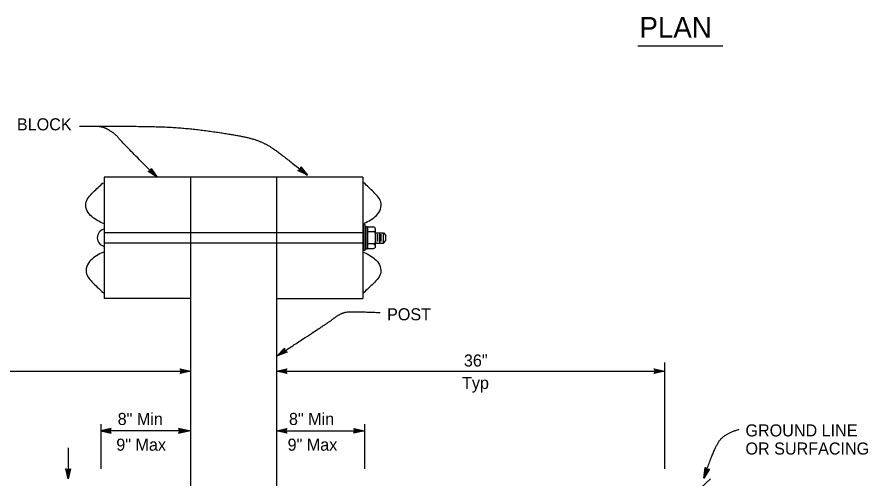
# Model space of a CAD drawing. Extents: x -893 to 867, y -474 to 712.
# Drawn here: x -432.7 to 60.9, y -229.2 to 38.7 of the extents above; entities that cross this region are included whole.
import ezdxf

# ---------------------------------------------------------------- set-up
doc = ezdxf.new("R2010")
doc.units = 0
for name, color, linetype in [('56 Stage 3 Anno', 7, 'Continuous'), ('57 Undefined', 7, 'Continuous'), ('60 Nongeo Data', 7, 'Continuous')]:
    doc.layers.add(name, color=color, linetype=linetype)

msp = doc.modelspace()

# ---------------------------------------------------------------- linework, layer by layer
at = {"layer": '56 Stage 3 Anno'}
for p, q in [((-354.81, -49.07), (-354.81, -49.07)), ((-268.08, -48.23), (-268.08, -48.23)), ((-356.7, -50.96), (-356.7, -50.96)), ((-351.51, -54.26), (-351.51, -54.26)), ((-269.77, -50.3), (-269.77, -50.3)), ((-264.29, -53.08), (-264.29, -53.08)), ((-281.75, -157.84), (-281.75, -157.84)), ((-277.47, -153.42), (-277.47, -153.42)), ((-276, -155.65), (-276, -155.65)), ((-57.16, -161.72), (-57.16, -223.38)), ((-587.39, -166.71), (-332.16, -166.71)), ((-337.36, -166.71), (-338.16, -165.37)), ((-338.16, -165.37), (-338.16, -165.37)), ((-338.16, -165.37), (-332.16, -166.71)), ((-332.16, -166.71), (-338.16, -168.04)), ((-338.16, -168.04), (-337.36, -166.71)), ((-337.94, -165.73), (-333.54, -166.71)), ((-333.55, -166.71), (-337.92, -167.68)), ((-334.92, -166.71), (-337.74, -167.33)), ((-337.71, -166.08), (-334.92, -166.71)), ((-337.53, -166.43), (-336.3, -166.71)), ((-336.3, -166.71), (-337.51, -166.97)), ((-332.16, -166.71), (-332.16, -166.71)), ((-282.16, -166.71), (-276.16, -165.38)), ((-282.16, -166.71), (-57.16, -166.71)), ((-276.16, -168.05), (-282.16, -166.71)), ((-282.16, -166.71), (-282.16, -166.71)), ((-276.37, -167.69), (-280.78, -166.71)), ((-280.77, -166.71), (-276.39, -165.74)), ((-279.39, -166.71), (-276.57, -166.09)), ((-276.61, -167.33), (-279.39, -166.71)), ((-278.01, -166.71), (-276.8, -166.44)), ((-276.78, -166.99), (-278.01, -166.71)), ((-276.16, -165.38), (-276.96, -166.71)), ((-276.96, -166.71), (-276.16, -168.05)), ((-276.16, -165.38), (-276.16, -165.38)), ((-62.36, -166.71), (-63.16, -165.37)), ((-63.16, -165.37), (-63.16, -165.37)), ((-63.16, -165.37), (-57.16, -166.71)), ((-57.16, -166.71), (-63.16, -168.04)), ((-63.16, -168.04), (-62.36, -166.71)), ((-62.94, -165.73), (-58.54, -166.71)), ((-58.55, -166.71), (-62.92, -167.68)), ((-59.92, -166.71), (-62.74, -167.33)), ((-62.71, -166.08), (-59.92, -166.71)), ((-62.53, -166.43), (-61.3, -166.71)), ((-61.3, -166.71), (-62.51, -166.97)), ((-57.16, -166.71), (-57.16, -166.71)), ((-338.16, -168.04), (-338.16, -168.04)), ((-276.16, -168.05), (-276.16, -168.05)), ((-63.16, -168.04), (-63.16, -168.04)), ((-384.02, -197.34), (-384.02, -223.38)), ((-231.23, -197.34), (-231.23, -223.38)), ((-378.02, -199.98), (-384.02, -201.32)), ((-332.16, -201.32), (-384.02, -201.32)), ((-384.02, -201.32), (-384.02, -201.32)), ((-384.02, -201.32), (-378.02, -202.65)), ((-378.23, -200.33), (-382.64, -201.32)), ((-382.62, -201.32), (-378.25, -202.29)), ((-378.47, -200.69), (-381.25, -201.31)), ((-381.25, -201.31), (-378.43, -201.94)), ((-378.64, -201.04), (-379.87, -201.31)), ((-379.87, -201.31), (-378.66, -201.58)), ((-378.82, -201.32), (-378.02, -199.98)), ((-378.02, -202.65), (-378.82, -201.32)), ((-378.02, -199.98), (-378.02, -199.98)), ((-333.09, -201.32), (-339.09, -199.99)), ((-339.09, -199.99), (-339.09, -199.99)), ((-339.09, -199.99), (-338.29, -201.32)), ((-338.29, -201.32), (-339.09, -202.66)), ((-339.09, -202.66), (-333.09, -201.32)), ((-338.87, -202.3), (-334.47, -201.32)), ((-334.48, -201.31), (-338.85, -200.35)), ((-335.85, -201.32), (-338.67, -200.69)), ((-338.64, -201.94), (-335.85, -201.32)), ((-338.46, -201.59), (-337.23, -201.32)), ((-337.23, -201.32), (-338.44, -201.05)), ((-333.09, -201.32), (-333.09, -201.32)), ((-282.16, -201.32), (-276.16, -199.99)), ((-282.16, -201.32), (-231.23, -201.32)), ((-276.16, -202.66), (-282.16, -201.32)), ((-282.16, -201.32), (-282.16, -201.32)), ((-276.37, -202.3), (-280.78, -201.32)), ((-280.77, -201.31), (-276.39, -200.35)), ((-279.39, -201.32), (-276.57, -200.69)), ((-276.61, -201.94), (-279.39, -201.32)), ((-278.01, -201.32), (-276.8, -201.05)), ((-276.78, -201.59), (-278.01, -201.32)), ((-276.16, -199.99), (-276.96, -201.32)), ((-276.96, -201.32), (-276.16, -202.66)), ((-276.16, -199.99), (-276.16, -199.99)), ((-236.43, -201.32), (-237.23, -199.98)), ((-237.23, -199.98), (-237.23, -199.98)), ((-237.23, -199.98), (-231.23, -201.32)), ((-231.23, -201.32), (-237.23, -202.65)), ((-237.23, -202.65), (-236.43, -201.32)), ((-237.01, -200.33), (-232.61, -201.32)), ((-232.62, -201.32), (-236.99, -202.29)), ((-233.99, -201.31), (-236.81, -201.94)), ((-236.78, -200.69), (-233.99, -201.31)), ((-236.6, -201.04), (-235.37, -201.31)), ((-235.37, -201.31), (-236.58, -201.58)), ((-231.23, -201.32), (-231.23, -201.32)), ((-384.02, -205.56), (-384.02, -223.38)), ((-378.02, -202.65), (-378.02, -202.65)), ((-339.09, -202.66), (-339.09, -202.66)), ((-276.16, -202.66), (-276.16, -202.66)), ((-237.23, -202.65), (-237.23, -202.65)), ((-403.02, -211.11), (-403.02, -229.19)), ((-33.56, -222.6), (-33.56, -222.6)), ((-31.03, -223.44), (-31.03, -223.44)), ((-34.2, -228.71), (-34.2, -228.71))]:
    msp.add_line(p, q, dxfattribs=at)
for points in [[(-354.81, -49.07), (-351.51, -54.26), (-356.7, -50.96), (-356.29, -50.86), (-352.5, -53.28), (-354.91, -49.47), (-355.01, -49.88), (-353.46, -52.31), (-355.89, -50.76), (-355.49, -50.66), (-354.44, -51.33), (-355.11, -50.28), (-355.19, -50.59), (-356.7, -50.96), (-355.19, -50.59)], [(-268.08, -48.23), (-264.29, -53.08), (-269.77, -50.3), (-269.38, -50.16), (-265.37, -52.2), (-268.14, -48.64), (-268.2, -49.05), (-266.43, -51.32), (-268.99, -50.02), (-268.6, -49.88), (-267.49, -50.44), (-268.26, -49.46), (-268.31, -49.78), (-269.77, -50.3), (-268.31, -49.78)], [(-276, -155.65), (-281.75, -157.84), (-277.47, -153.42), (-277.46, -153.84), (-280.59, -157.07), (-276.38, -155.47), (-276.75, -155.29), (-279.44, -156.32), (-277.44, -154.25), (-277.42, -154.66), (-278.29, -155.56), (-277.12, -155.11), (-277.41, -154.97), (-277.47, -153.42), (-277.41, -154.97)], [(-401.7, -223.29), (-403.02, -229.19), (-404.33, -223.29), (-403.98, -223.5), (-403.03, -227.82), (-402.05, -223.49), (-402.4, -223.7), (-403.02, -226.47), (-403.63, -223.71), (-403.29, -223.92), (-403.02, -225.11), (-402.75, -223.91), (-403.02, -224.07), (-404.33, -223.29), (-403.02, -224.07)], [(-31.03, -223.44), (-34.2, -228.71), (-33.56, -222.59), (-33.29, -222.91), (-33.76, -227.39), (-31.43, -223.53), (-31.84, -223.62), (-33.32, -226.09), (-33.02, -223.22), (-32.76, -223.54), (-32.88, -224.78), (-32.24, -223.71), (-32.55, -223.77), (-33.56, -222.59), (-32.55, -223.77)]]:
    msp.add_lwpolyline(points, close=True, dxfattribs=at)
for points in [[(-396.47, -24.66), (-364.18, -24.51), (-336.09, -25.41), (-307.1, -29.42), (-292.83, -32.55), (-281.68, -38.79), (-264.29, -53.08)], [(-351.51, -54.26), (-371.11, -34.66), (-375.56, -29.31), (-380.46, -26.19), (-384.03, -24.86), (-386.25, -24.86)], [(-281.75, -157.84), (-259.48, -143.13), (-252.35, -138.68), (-244.78, -132.89), (-238.99, -132), (-222.09, -132.65)], [(-34.2, -228.71), (-28.69, -212.19), (-22.4, -202.76), (-13.75, -200.4)]]:
    msp.add_open_spline(points, degree=2, dxfattribs=at)
at = {"layer": '57 Undefined'}
msp.add_line((-72.64, 22.06), (-23.16, 22.06), dxfattribs=at)
at = {"layer": '60 Nongeo Data'}
for p, q in [((-382.16, -54.19), (-382.16, -124.5)), ((-232.16, -54.19), (-382.16, -54.19)), ((-332.16, -54.19), (-332.16, -270.31)), ((-282.16, -54.19), (-282.16, -270.31)), ((-232.16, -54.19), (-232.16, -124.5)), ((-382.16, -81.36), (-382.16, -97.36)), ((-232.16, -81.36), (-232.16, -97.36)), ((-230.27, -95.98), (-230.27, -82.72)), ((-230.27, -82.72), (-229.53, -82.72)), ((-229.53, -82.72), (-229.53, -95.98)), ((-229.2, -95.56), (-229.2, -83.08)), ((-229.2, -83.08), (-226.07, -83.08)), ((-382.16, -86.35), (-232.16, -86.35)), ((-229.2, -85.75), (-225.89, -85.75)), ((-224.75, -94.27), (-224.75, -84.4)), ((-224.56, -92.39), (-224.56, -86.5)), ((-224.56, -86.5), (-220.14, -86.5)), ((-223.32, -91.47), (-223.32, -87.22)), ((-222.35, -86.5), (-222.35, -92.14)), ((-221.44, -91.47), (-221.44, -87.22)), ((-220.14, -92.39), (-220.14, -86.5)), ((-220.14, -86.5), (-218.67, -87.97)), ((-218.67, -90.92), (-218.67, -87.97)), ((-382.16, -92.35), (-232.16, -92.35)), ((-226.08, -92.89), (-229.2, -92.89)), ((-224.56, -92.39), (-220.14, -92.39)), ((-220.14, -92.39), (-218.67, -90.92)), ((-229.53, -95.98), (-230.27, -95.98)), ((-229.2, -95.56), (-226, -95.56)), ((-332.16, -124.5), (-382.16, -124.5)), ((-282.16, -124.5), (-232.16, -124.5)), ((-30.4, -229.18), (-36.1, -234.25))]:
    msp.add_line(p, q, dxfattribs=at)
msp.add_lwpolyline([(-231.89, -81.83), (-231.89, -96.54), (-230.84, -96.54), (-230.84, -81.83)], close=True, dxfattribs=at)
for centre, radius, start, end in [((-226.08, -84.42), 1.34, 278.2125, 89.2776), ((-381.03, -89.34), 5.13, 102.7027, 257.2973), ((-226.09, -87.11), 1.34, 1.8976, 89.5004), ((-226.08, -91.55), 1.34, 269.6015, 357.0732), ((-226.08, -94.22), 1.34, 273.6172, 85.1952)]:
    msp.add_arc(centre, radius, start, end, dxfattribs=at)
for points in [[(-382.2, -81.33), (-385.85, -79.5), (-391.98, -73.76), (-392.82, -69.46), (-388.52, -62.87), (-382.77, -57.46)], [(-232.11, -81.33), (-228.46, -79.5), (-222.33, -73.76), (-221.49, -69.46), (-225.8, -62.87), (-231.54, -57.46)], [(-382.03, -97.39), (-385.68, -99.22), (-391.81, -104.96), (-392.65, -109.27), (-388.34, -115.85), (-382.6, -121.26)], [(-232.28, -97.39), (-228.63, -99.22), (-222.51, -104.96), (-221.66, -109.27), (-225.97, -115.85), (-231.71, -121.26)]]:
    msp.add_spline(points, degree=3, dxfattribs=at)

# ---------------------------------------------------------------- texts
at = {"layer": '57 Undefined'}
for s, height, p in [('PLAN', 12, (-71.6, 26.67)), ('BLOCK', 7, (-432.77, -27.05)), ('POST', 7, (-218.05, -137.2)), ('36"', 7, (-173.46, -163.99)), ('Typ', 7, (-174.55, -176.99)), ('8" Min', 7, (-374.33, -197.88)), ('8" Min', 7, (-274.96, -197.88)), ('GROUND LINE', 7, (-10.12, -204.53)), ('9" Max', 7, (-375.12, -212.81)), ('9" Max', 7, (-275.75, -212.81)), ('OR SURFACING', 7, (-10.12, -215.03))]:
    msp.add_text(s, height=height, dxfattribs=at).set_placement(p)

doc.saveas('drawing.dxf')
